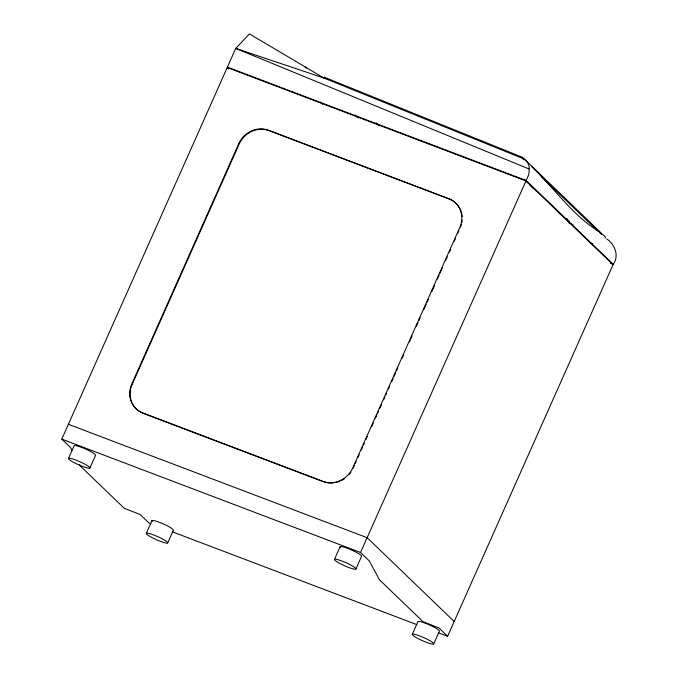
<?xml version="1.0" encoding="UTF-8"?>
<svg xmlns="http://www.w3.org/2000/svg" width="678" height="678" viewBox="0 0 678 678"><rect width="100%" height="100%" fill="white"/><g stroke="black" fill="none" stroke-linecap="round" stroke-linejoin="round"><path stroke-width="1.02" d="M606.827 238.97C614.734 244.275 619.523 255.86 613.217 264.301L526.153 180.501L528.552 175.127A17.67 16.272 -46.1 0 0 529.12 169.432C529.908 164.601 526.653 160.025 522.238 158.245L323.94 78.046L235.749 48.401L227.418 67.122L228.935 68.571M71.995 450.217L70.537 447.522L61.8 439.115L227.232 67.537L525.967 180.924L613.031 264.725L447.599 636.295L438.691 632.913M68.461 458.438L74.114 445.743A11.746 1.678 24 0 1 85.699 449.099A11.746 1.678 24 0 1 95.539 455.345L89.886 468.04A11.746 1.678 24 0 1 73.063 462.091A11.746 1.678 24 0 1 74.572 459.591A11.746 1.678 24 0 1 89.886 468.04M132.159 384.418L239.181 144.041A23.442 21.586 -46.1 0 1 269.056 130.668L449.124 198.993M146.287 533.349L151.94 520.653M167.72 542.951A11.746 1.678 24 0 0 152.397 534.493A11.746 1.678 24 0 0 150.897 537.001A11.746 1.678 24 0 0 167.72 542.951L173.373 530.255A11.746 1.678 24 0 0 161.415 523.094A11.746 1.678 24 0 0 152.423 521.568M353.145 468.295L354.433 465.396M355.289 463.472L356.153 461.54M357.874 457.675L359.162 454.777M361.306 449.955L362.594 447.056M363.459 445.124L364.315 443.192M366.035 439.336L367.323 436.437M371.62 426.784L373.341 422.919M375.493 418.097L376.782 415.199M377.638 413.266L378.502 411.334M379.79 408.444L381.511 404.58M383.655 399.757L384.951 396.859M385.807 394.927L386.663 392.994M388.384 389.138L389.672 386.24M391.825 381.409L393.113 378.519M393.977 376.587L395.689 372.722M396.554 370.79L397.842 367.9M402.139 358.238L403.859 354.382M409.444 341.831L412.029 336.042M416.326 326.389L418.046 322.525M418.902 320.592L420.191 317.694M423.631 309.973L426.208 304.185M427.072 302.252L428.36 299.354M431.801 291.633L434.378 285.836M437.386 279.082L439.107 275.217M439.963 273.293L442.539 267.496M445.548 260.742L447.268 256.877M449.421 252.055L450.709 249.157M454.15 241.436L455.438 238.537M457.582 233.707L458.879 230.817M334.457 559.401L340.11 546.705M447.599 636.295L438.852 627.879L423.004 621.692L379.477 579.792L369.273 560.909L360.535 552.502L525.967 180.924M355.891 569.003A11.746 1.678 24 0 0 340.568 560.545A11.746 1.678 24 0 0 339.068 563.054A11.746 1.678 24 0 0 355.891 569.003L361.544 556.307A11.746 1.678 24 0 0 349.585 549.146A11.746 1.678 24 0 0 340.593 547.621M412.292 634.311L417.945 621.616A11.746 1.678 24 0 1 429.521 624.963A11.746 1.678 24 0 1 439.369 631.218L433.717 643.914A11.746 1.678 24 0 1 416.894 637.964A11.746 1.678 24 0 1 418.402 635.456A11.746 1.678 24 0 1 433.717 643.914M605.157 238.054L605.556 237.215L522.636 157.406L324.338 77.207L323.94 78.046L249.436 33.9L235.749 48.401L529.06 168.983M522.636 157.406L522.238 158.245L523.755 159.711M569.283 221.062L568.613 222.46L567.562 219.604M598.988 231.427C573.698 216.629 553.867 187.687 531.645 166.61M227.418 67.122L526.153 180.501M610.251 263.174L613.217 264.301M323.262 481.685L143.202 413.343A23.442 21.586 -46.1 0 1 132.134 384.409M68.393 424.301L367.129 537.688L454.192 621.48M61.8 439.115L360.535 552.502M150.838 523.662L148.855 522.908L140.117 514.5L124.269 508.305L80.733 466.413L79.767 464.608M172.602 531.916L416.928 624.658M589.775 242.622L592.708 243.834M569.122 223.054L573.012 224.672M566.198 218.562L567.088 219.07L566.825 218.35M563.503 216.511L558.426 212.451M541.256 176.551L597.886 231.054M599.335 232.452L601.522 234.554M529.637 184.891L533.213 188.484M376.18 122.845L379.205 125.761M324.338 77.207L325.864 78.673M304.871 66.741L306.388 68.207M354.958 114.955L357.992 117.87M320.228 102.031L322.508 104.234M227.232 67.537L228.74 68.995M524.162 179.187L527.56 182.823M449.116 199.018A23.442 21.586 -46.1 0 1 460.837 210.68M461.125 211.485A23.442 21.586 -46.1 0 1 462.167 216.587M462.167 220.113A23.442 21.586 -46.1 0 1 461.811 222.765M461.404 224.511A23.442 21.586 -46.1 0 1 460.54 227.088M350.924 472.278A23.442 21.586 -46.1 0 1 349.238 474.464M344.458 478.744A23.442 21.586 -46.1 0 1 341.305 480.6M339.653 481.338A23.442 21.586 -46.1 0 1 336.212 482.431M333.576 482.905A23.442 21.586 -46.1 0 1 324.076 481.956M238.783 143.66L131.761 384.036A23.442 21.586 -46.1 0 0 142.812 412.944L322.864 481.312A23.442 21.586 -46.1 0 0 352.772 467.922L459.769 227.537A23.442 21.586 -46.1 0 0 448.717 198.637L268.666 130.269A23.442 21.586 -46.1 0 0 238.766 143.651"/></g></svg>
